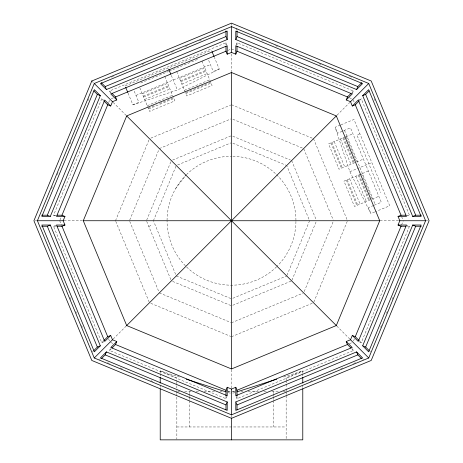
<?xml version="1.0" encoding="UTF-8"?>
<svg xmlns="http://www.w3.org/2000/svg" width="463" height="463" viewBox="0 0 463 463"><rect width="100%" height="100%" fill="white"/><g stroke="black" fill="none" stroke-linecap="round" stroke-linejoin="round"><path stroke-width="0.35" stroke-dasharray="2.31 1.74" d="M51.422 188.725L52.25 186.722M57.221 174.719L58.054 172.722M69.93 144.045L70.758 142.043M87.883 100.697L88.711 98.694M55.328 215.943L53.546 215.208L101.756 98.81L103.544 99.551M59.947 220.122L61.353 216.73M108.631 102.589L109.76 99.863M115.495 220.735L149.474 138.709M129.727 220.064L158.786 149.908M146.696 220.104L171.351 160.58M153.409 220.735L176.004 166.182M99.695 359.658L100.193 358.466M236.292 29.898L237.027 28.11M227.206 395.715L225.973 398.689L109.575 350.479L110.316 348.691M236.043 45.16L237.027 42.781L353.425 90.991L352.193 93.966M286.996 275.288L309.591 220.735L286.996 166.182M291.916 280.254L316.57 220.735M304.214 291.557L333.273 221.401M313.804 302.096L347.505 220.735M353.495 340.994L354.369 338.881M401.525 225.03L403.308 220.735M359.456 341.92L361.244 342.661L409.454 226.262L406.479 225.03M380.638 327.434L381.471 325.437M386.443 313.434L387.271 311.431M392.242 299.428L393.07 297.425M404.946 268.748L405.779 266.752M175.691 188.51L185.929 175.164A64.444 64.444 0 0 0 167.056 220.041M92.38 352.036L93.376 351.041M56.521 225.03L53.546 226.262L101.756 342.661L103.249 341.167M351.932 92.484L353.425 90.991M113.186 339.049L126.202 326.033M337.035 115.2L349.814 102.421M109.575 350.479L111.068 348.986M359.751 100.303L361.244 98.81L409.454 215.208L407.671 215.943M128.066 93.115L132.916 104.817L177.37 90.048L219.248 69.056L214.398 57.36M111.461 77.118L113.464 76.291M142.141 64.415L144.138 63.581M171.484 52.261L173.48 51.428M185.484 46.456L187.486 45.629M199.489 40.657L201.492 39.83M110.564 93.376L109.575 90.991L225.973 42.781L226.957 45.16M125.103 85.968L211.441 50.207M140.711 82.993L168.509 71.476M169.174 71.204L198.297 59.137M111.242 98.741L114.309 97.467M227.813 50.455L230.273 49.437M135.989 95.407L210.416 64.583M142.303 93.798L167.606 83.317M179.511 78.386L204.82 67.905M143.293 96.2L168.601 85.719M180.506 80.788L205.809 70.307M143.652 97.056L168.954 86.575M180.859 81.644L206.168 71.163M144.641 99.458L169.95 88.977M181.855 84.046L207.164 73.565M132.916 104.817L138.865 102.352L133.79 90.1M219.248 69.056L213.293 71.522L207.951 58.627M147.234 105.709L172.537 95.228M184.448 90.297L209.751 79.81M148.229 108.111L156.216 104.8M159.55 103.417L170.205 99.007M170.87 98.729L172.867 97.901M186.103 92.421L210.746 82.211L212.095 85.47L186.792 95.951L185.42 92.646M148.582 108.967L173.885 98.486M185.796 93.549L211.099 83.068M150.811 138.159L230.834 105.008M159.341 148.571L230.834 118.962M172.612 160.059L230.869 135.931M177.613 164.961L230.834 142.917M358.264 100.043L361.244 98.81M374.764 211.967L370.863 213.582L349.878 171.704L335.102 127.25L340.305 125.097M340.953 124.825L353.958 119.442L389.713 205.775L375.412 211.695M345.716 136.805L328.556 143.912L339.038 169.215L363.414 159.116M346.011 136.683L352.933 133.813M359.907 133.813L356.932 135.046L380.783 192.631M148.791 226.424L151.766 225.192M349.878 171.704L371.835 162.606M368.345 171.026L343.968 181.126L354.45 206.429L378.827 196.329M373.554 205.491L368.398 207.627L370.863 213.582M374.202 205.225L381.298 202.285L350.468 127.857L337.568 133.205L335.102 127.25M101.756 342.661L104.736 341.428M232.831 298.276L286.719 275.954M232.762 305.279L291.649 280.885M231.5 322.786L302.993 293.172M231.5 336.734L312.189 303.311M232.727 392.034L235.181 391.015M349.305 343.749L352.32 342.498M302.779 373.045L302.779 370.886L286.151 377.773L286.151 379.944M236.043 396.311L237.027 398.689L353.425 350.479L352.684 348.691M310.169 381.489L312.166 380.655M340.855 368.774L342.857 367.946M353.535 363.524L355.532 362.697M232.872 393.162L234.926 392.508M283.587 377.004L302.779 370.886M53.546 215.208L56.359 215.208M406.641 215.208L409.454 215.208M35.35 220.735L36.78 220.735M63.987 220.735L82.975 220.735M380.025 220.735L399.013 220.735M426.22 220.735L427.65 220.735M53.546 226.262L55.653 226.262M407.347 226.262L409.454 226.262M177.566 391.438L179.713 391.438M184.725 391.438L191.178 391.438M196.219 391.438L199.102 391.438M204.137 391.438L214.942 391.438M219.977 391.438L222.142 391.438M227.9 391.438L235.1 391.438M240.858 391.438L243.023 391.438M248.058 391.438L258.863 391.438M263.898 391.438L266.781 391.438M271.822 391.438L278.275 391.438M283.287 391.438L285.434 391.438M176.849 426.961L286.151 426.961M160.221 373.045L160.221 370.886L179.412 377.004M228.074 392.508L230.817 393.382M261.508 39.83L263.511 40.657M275.514 45.629L277.516 46.456M290.851 51.983L292.853 52.811M318.862 63.581L320.859 64.415M349.536 76.291L351.539 77.118M231.5 48.928L235.794 50.71M349.299 97.722L351.758 98.741M231.5 104.731L312.189 138.159M232.837 119.24L303.659 148.571L333.273 220.064M232.762 136.191L290.388 160.059M232.831 143.194L286.719 165.517M230.834 298.554L176.281 275.954L153.681 221.401M172.612 281.411L230.869 305.539M159.341 292.894L230.834 322.508M150.811 303.311L230.834 336.462M110.68 342.498L113.701 343.749M227.206 390.76L231.5 392.543M160.221 370.886L176.849 377.773L176.849 381.39M107.468 362.697L109.465 363.524M120.143 367.946L122.145 368.774M150.834 380.655L152.831 381.489M109.575 90.991L111.068 92.484M359.751 341.167L361.244 342.661M369.624 351.041L370.62 352.036M91.784 81.019L93.306 82.541M113.186 102.421L125.965 115.2M336.798 326.033L349.814 339.049M101.756 98.81L103.249 100.303M351.932 348.986L353.425 350.479M374.289 98.694L375.117 100.697M392.242 142.043L393.07 144.045M404.946 172.722L405.779 174.719M410.75 186.722L411.578 188.725M353.24 99.863L354.369 102.589M401.647 216.73L403.053 220.122M344.513 130.329L375.343 204.75M346.121 136.637L356.603 161.94M361.534 173.845L372.02 199.154M343.72 137.627L354.201 162.935M359.138 174.84L369.619 200.149M342.863 137.986L353.344 163.289M358.281 175.199L368.762 200.502M340.467 138.981L350.948 164.284M355.879 176.189L366.36 201.498M334.217 141.568L344.698 166.871M349.629 178.782L360.11 204.085M331.815 142.563L342.296 167.866M347.227 179.777L357.708 205.08M330.958 142.917L341.439 168.219M346.37 180.13L356.851 205.433M313.526 138.709L347.227 220.07M291.649 160.58L316.304 220.104M362.807 358.466L363.305 359.658M201.995 61.093L210.549 81.748M176.692 71.574L185.246 92.23M171.304 75.405L177.37 90.048M164.782 76.505L174.881 100.882L149.578 111.363L139.479 86.986M146.696 221.366L171.351 280.885M129.727 221.401L158.786 291.557M115.773 221.401L149.474 302.761M59.692 220.735L61.475 225.03M108.631 338.881L109.505 340.994M57.221 266.752L58.054 268.748M69.93 297.425L70.758 299.428M75.729 311.431L76.557 313.434M81.529 325.437L82.362 327.434M302.779 373.763L302.779 376.633M302.779 385.257L302.779 387.409M286.151 380.65L286.151 383.561M286.151 384.244L286.151 388.625M286.151 389.279L286.151 391.519M286.151 392.144L286.151 394.985M286.151 395.697L286.151 439.132M273.263 391.438L273.263 393.567M273.263 394.279L273.263 396.409M273.263 397.121L273.263 399.963M273.263 400.674L273.263 426.961M237.027 42.781L237.027 44.888M237.027 396.583L237.027 398.689M231.5 23.15L231.5 26.015M231.5 53.934L231.5 71.823M231.5 369.648L231.5 387.844M231.5 415.282L231.5 417.603M225.973 42.781L225.973 44.888M225.973 396.583L225.973 398.689M189.737 391.438L189.737 393.683M189.737 394.279L189.737 396.577M189.737 397.121L189.737 400.194M189.737 400.674L189.737 426.961M176.849 382.102L176.849 385.008M176.849 385.731L176.849 390.072M176.849 390.795L176.849 392.965M176.849 393.567L176.849 396.409M176.849 397.121L176.849 439.132M160.221 373.763L160.221 376.633M160.221 385.257L160.221 387.409M295.944 221.43A64.444 64.444 0 0 1 277.071 266.306M276.573 266.792A64.444 64.444 0 0 1 185.929 266.306M185.443 265.808A64.444 64.444 0 0 1 167.056 220.735M186.427 174.673A64.444 64.444 0 0 1 231.5 156.291M232.895 156.303A64.444 64.444 0 0 1 295.944 220.735"/><path stroke-width="0.69" d="M37.405 220.735L94.255 83.485L231.5 26.64L368.745 83.485L425.595 220.735L368.745 357.98L231.5 414.831L94.255 357.98L37.405 220.735L63.182 220.735L64.959 225.03L61.984 226.262L57.059 226.262M41.687 215.208L47.313 215.208L97.352 94.406L93.873 90.927M50.293 216.441L100.326 95.638L94.359 89.672L41.855 216.441L50.293 216.441L47.313 215.208M61.903 215.393L107.804 104.592M63.182 220.735L64.959 216.441L61.984 215.208L57.059 215.208M103.747 100.801L107.723 104.777L110.703 106.01L112.48 101.715L116.774 99.939L115.542 96.958L112.063 93.48M83.276 220.735L126.688 115.924L231.5 72.512L336.312 115.924L379.724 220.735L336.312 325.547L231.5 368.959L126.688 325.547L83.276 220.735L379.724 220.735M101.692 358.362L105.17 354.884L106.403 351.909L227.206 401.942L227.206 410.38L100.436 357.876L106.403 351.909M235.794 39.529L235.794 31.09L362.564 83.595L356.597 89.562L235.794 39.529L237.027 36.548L237.027 30.923M103.747 340.67L107.723 336.694L110.703 335.455L112.48 339.755L116.774 341.532L115.542 344.513L112.063 347.991M225.973 46.294L225.973 51.219L227.206 54.194L231.5 52.417L235.794 54.194L237.027 51.219L237.027 46.294M237.027 395.877L237.027 390.251L235.794 387.276L231.5 389.053L227.206 387.276L225.973 390.251L225.973 395.877M359.253 100.801L355.277 104.777L352.297 106.01L350.52 101.715L346.226 99.939L347.458 96.958L350.937 93.48M225.973 409.842L225.973 404.922L227.206 401.942M356.597 89.562L357.83 86.587L361.806 82.611M350.937 347.991L347.458 344.513L346.226 341.532L350.52 339.755L352.297 335.455L355.277 336.694L359.253 340.67M405.941 226.262L401.016 226.262L398.041 225.03L399.818 220.735L398.041 216.441L401.016 215.208L405.941 215.208M355.277 336.694L401.097 226.077M362.674 345.832L412.707 225.03L421.145 225.03L368.641 351.799L362.674 345.832L365.648 347.065L369.127 350.543M365.648 347.065L415.687 226.262L421.313 226.262M93.873 350.543L97.352 347.065L100.326 345.832L50.293 225.03L41.855 225.03L94.359 351.799L100.326 345.832M110.703 335.455L104.736 341.428L56.521 225.03L64.959 225.03M346.226 99.939L352.193 93.966L235.794 45.756L235.794 54.194M94.255 357.98L112.48 339.755M126.688 325.547L336.312 115.924M350.52 101.715L368.745 83.485M116.774 341.532L110.807 347.499L227.206 395.715L227.206 387.276M352.297 106.01L358.264 100.043L406.479 216.441L398.041 216.441M362.674 95.638L368.641 89.672L421.145 216.441L412.707 216.441L362.674 95.638L365.648 94.406L369.127 90.927M101.194 82.611L105.17 86.587L225.973 36.548L225.973 30.923M106.403 89.562L227.206 39.529L227.206 31.09L100.436 83.595L106.403 89.562L105.17 86.587M115.356 97.039L226.158 51.138M41.687 226.262L47.313 226.262L50.293 225.03M412.707 216.441L415.687 215.208L421.313 215.208M236.842 390.332L347.644 344.431M235.794 401.942L356.597 351.909L362.564 357.876L235.794 410.38L235.794 401.942L237.027 404.922L237.027 409.842M237.027 404.922L357.83 354.884L361.308 358.362M236.981 391.854L276.735 379.185M64.959 216.441L56.521 216.441L104.736 100.043L110.703 106.01M399.818 220.735L425.595 220.735M398.041 225.03L406.479 225.03L358.264 341.428L352.297 335.455M186.265 379.185L226.019 391.854M237.027 36.548L357.83 86.587M236.842 51.138L347.644 97.039M97.352 94.406L100.326 95.638M412.707 225.03L415.687 226.262M115.356 344.431L226.158 390.332M105.17 354.884L225.973 404.922M116.774 99.939L110.807 93.966L227.206 45.756L227.206 54.194M94.255 83.485L112.48 101.715M126.688 115.924L336.312 325.547M350.52 339.755L368.745 357.98M346.226 341.532L352.193 347.499L235.794 395.715L235.794 387.276M365.648 94.406L415.687 215.208M355.196 104.592L401.097 215.393M225.973 36.548L227.206 39.529M356.597 351.909L357.83 354.884M211.979 51.509L214.132 56.706M168.821 69.415L170.754 74.074M125.641 87.27L127.8 92.467M61.903 226.077L107.723 336.694M47.313 226.262L97.352 347.065M302.779 377.351L302.779 383.098M302.779 388.845L302.779 439.85L160.221 439.85L160.221 388.845M231.5 26.64L231.5 52.417M231.5 72.512L231.5 368.959M231.5 389.053L231.5 414.831M231.5 418.17L231.5 439.85M160.221 377.351L160.221 383.098M91.784 81.019L33.915 220.735L91.784 360.445L231.5 418.32L371.216 360.445L429.085 220.735L371.216 81.019L231.5 23.15L91.784 81.019"/></g></svg>
